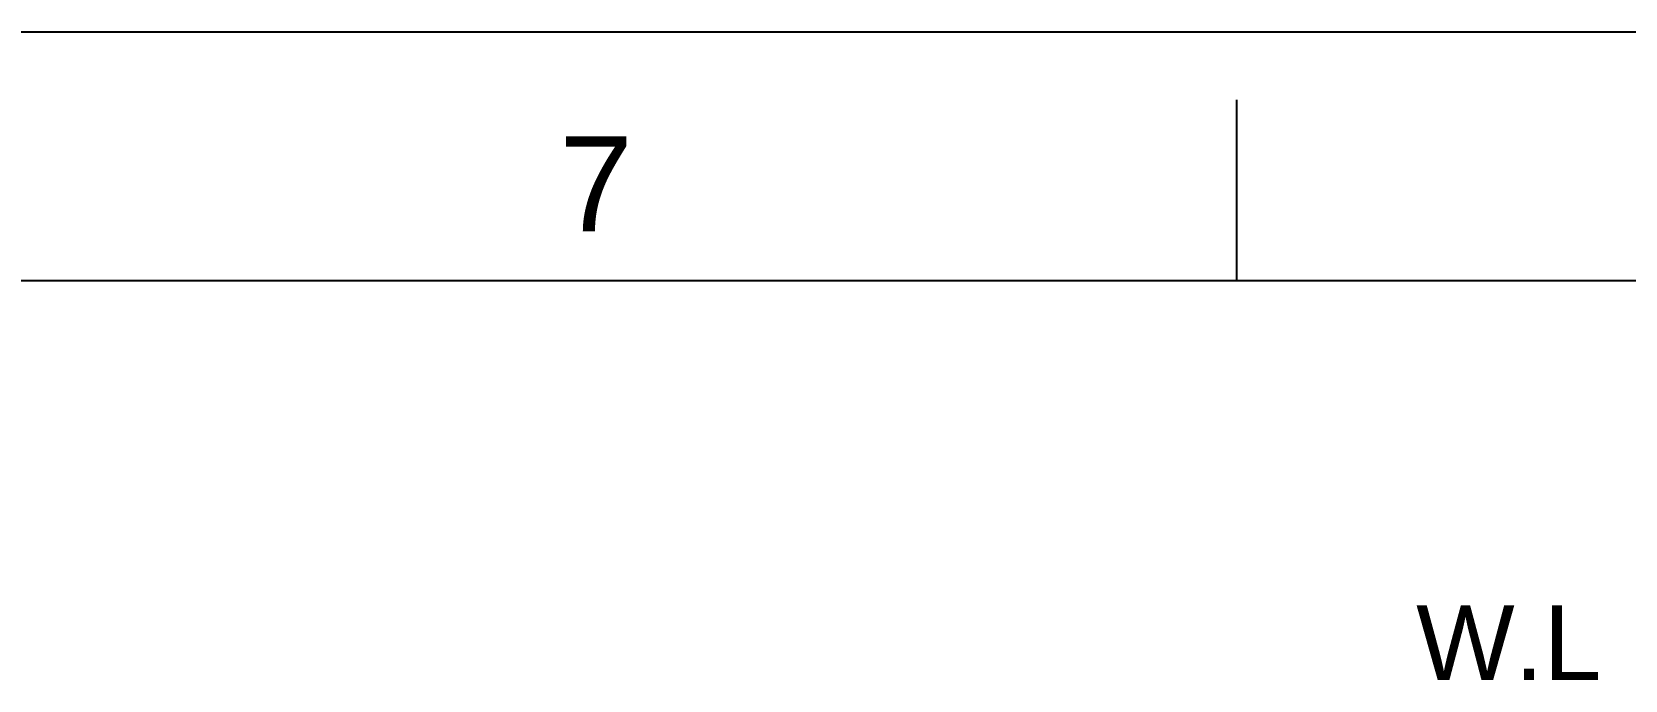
# Model space of a CAD drawing. Header units: millimetres. Extents: x 7160 to 8001, y 2712 to 3307.
# Drawn here: x 7784.3 to 7912.3, y 3255.1 to 3307.2 of the extents above; entities that cross this region are included whole.
import ezdxf
from ezdxf.enums import TextEntityAlignment as Align

# ---------------------------------------------------------------- set-up
doc = ezdxf.new("R2010")
doc.units = ezdxf.units.MM
doc.layers.add('FORM', color=7, linetype='Continuous')
doc.layers.add('벽', color=2, linetype='Continuous')
doc.styles.get("Standard").update_dxf_attribs({"font": 'arial.ttf'})

msp = doc.modelspace()

# ---------------------------------------------------------------- linework, layer by layer
at = {"layer": 'FORM', "color": 7, "linetype": 'Continuous'}
for p, q in [((7160.23, 3307.2), (8001.23, 3307.2)), ((7881.09, 3287.18), (7881.09, 3301.73)), ((7981.21, 3287.18), (7180.26, 3287.18))]:
    msp.add_line(p, q, dxfattribs=at)

# ---------------------------------------------------------------- texts
at = {"layer": 'FORM', "color": 7, "linetype": 'Continuous', "insert": (7829.6, 3294.98), "char_height": 7.63, "attachment_point": 5}
msp.add_mtext_dynamic_manual_height_columns('7', width=50.0595, gutter_width=12.51, heights=[0], dxfattribs=at)
at = {"layer": '벽'}
msp.add_text('W.L', height=6, dxfattribs=at).set_placement((7902.96, 3258.1), align=Align.MIDDLE_CENTER)

doc.saveas('drawing.dxf')
